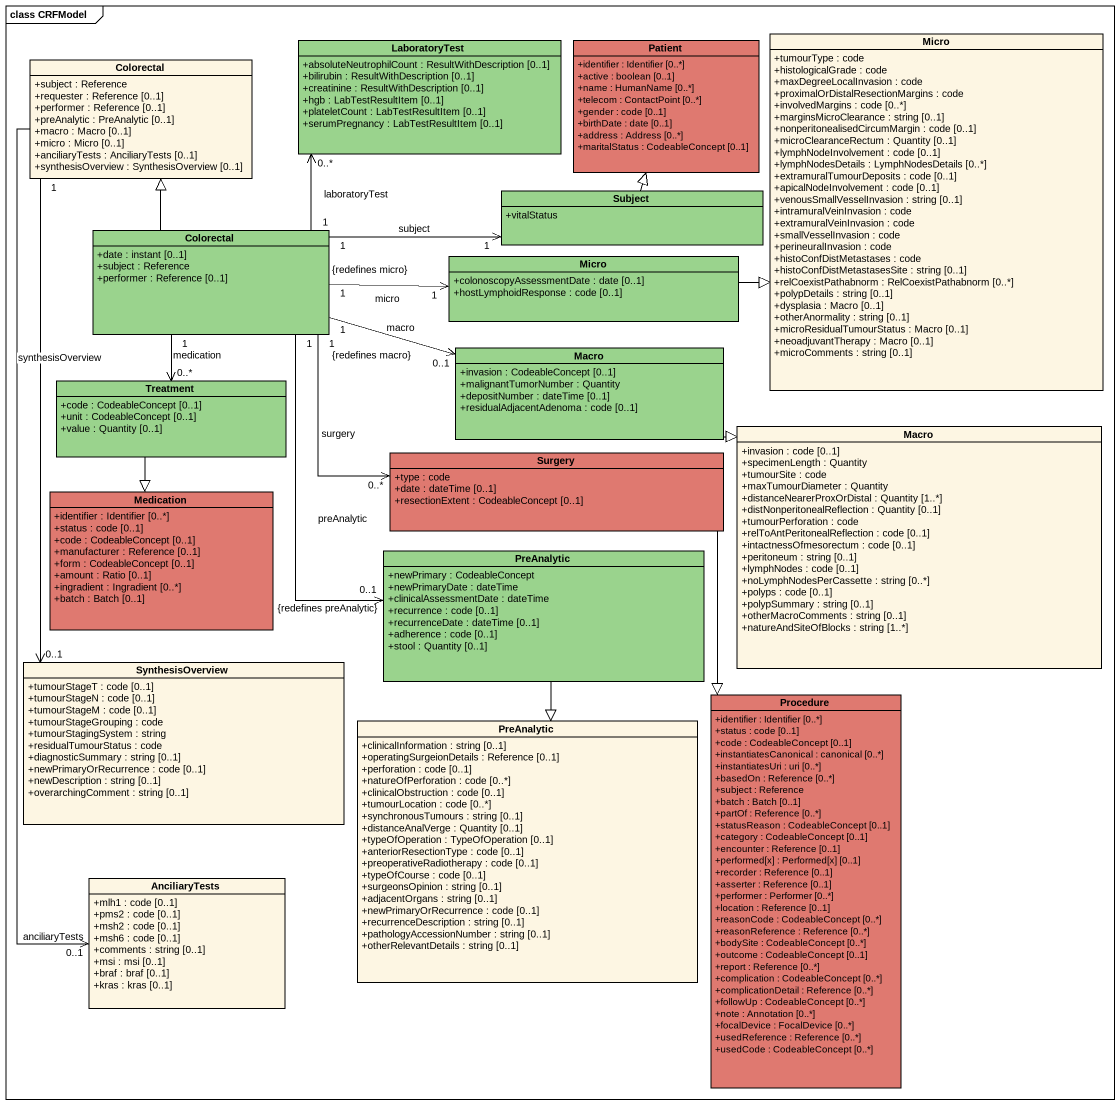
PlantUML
@startuml
mainframe class CRFModel
hide circle
hide empty members
skinparam classAttributeIconSize 0
class LaboratoryTest #9AD38D {
  +absoluteNeutrophilCount : ResultWithDescription [0..1]
  +bilirubin : ResultWithDescription [0..1]
  +creatinine : ResultWithDescription [0..1]
  +hgb : LabTestResultItem [0..1]
  +plateletCount : LabTestResultItem [0..1]
  +serumPregnancy : LabTestResultItem [0..1]
}
class Patient #DF7970 {
  +identifier : Identifier [0..*]
  +active : boolean [0..1]
  +name : HumanName [0..*]
  +telecom : ContactPoint [0..*]
  +gender : code [0..1]
  +birthDate : date [0..1]
  +address : Address [0..*]
  +maritalStatus : CodeableConcept [0..1]
}
class Micro {
  +tumourType : code
  +histologicalGrade : code
  +maxDegreeLocalInvasion : code
  +proximalOrDistalResectionMargins : code
  +involvedMargins : code [0..*]
  +marginsMicroClearance : string [0..1]
  +nonperitonealisedCircumMargin : code [0..1]
  +microClearanceRectum : Quantity [0..1]
  +lymphNodeInvolvement : code [0..1]
  +lymphNodesDetails : LymphNodesDetails [0..*]
  +extramuralTumourDeposits : code [0..1]
  +apicalNodeInvolvement : code [0..1]
  +venousSmallVesselInvasion : string [0..1]
  +intramuralVeinInvasion : code
  +extramuralVeinInvasion : code
  +smallVesselInvasion : code
  +perineuralInvasion : code
  +histoConfDistMetastases : code
  +histoConfDistMetastasesSite : string [0..1]
  +relCoexistPathabnorm : RelCoexistPathabnorm [0..*]
  +polypDetails : string [0..1]
  +dysplasia : Macro [0..1]
  +otherAnormality : string [0..1]
  +microResidualTumourStatus : Macro [0..1]
  +neoadjuvantTherapy : Macro [0..1]
  +microComments : string [0..1]
}
class Colorectal {
  +subject : Reference
  +requester : Reference [0..1]
  +performer : Reference [0..1]
  +preAnalytic : PreAnalytic [0..1]
  +macro : Macro [0..1]
  +micro : Micro [0..1]
  +anciliaryTests : AnciliaryTests [0..1]
  +synthesisOverview : SynthesisOverview [0..1]
}
class Subject #9AD38D {
  +vitalStatus
}
class "Colorectal" as Colorectal_2 #9AD38D {
  +date : instant [0..1]
  +subject : Reference
  +performer : Reference [0..1]
}
class "Micro" as Micro_2 #9AD38D {
  +colonoscopyAssessmentDate : date [0..1]
  +hostLymphoidResponse : code [0..1]
}
class Macro #9AD38D {
  +invasion : CodeableConcept [0..1]
  +malignantTumorNumber : Quantity
  +depositNumber : dateTime [0..1]
  +residualAdjacentAdenoma : code [0..1]
}
class Treatment #9AD38D {
  +code : CodeableConcept [0..1]
  +unit : CodeableConcept [0..1]
  +value : Quantity [0..1]
}
class Surgery #DF7970 {
  +type : code
  +date : dateTime [0..1]
  +resectionExtent : CodeableConcept [0..1]
}
class "Macro" as Macro_2 {
  +invasion : code [0..1]
  +specimenLength : Quantity
  +tumourSite : code
  +maxTumourDiameter : Quantity
  +distanceNearerProxOrDistal : Quantity [1..*]
  +distNonperitonealReflection : Quantity [0..1]
  +tumourPerforation : code
  +relToAntPeritonealReflection : code [0..1]
  +intactnessOfmesorectum : code [0..1]
  +peritoneum : string [0..1]
  +lymphNodes : code [0..1]
  +noLymphNodesPerCassette : string [0..*]
  +polyps : code [0..1]
  +polypSummary : string [0..1]
  +otherMacroComments : string [0..1]
  +natureAndSiteOfBlocks : string [1..*]
}
class Medication #DF7970 {
  +identifier : Identifier [0..*]
  +status : code [0..1]
  +code : CodeableConcept [0..1]
  +manufacturer : Reference [0..1]
  +form : CodeableConcept [0..1]
  +amount : Ratio [0..1]
  +ingradient : Ingradient [0..*]
  +batch : Batch [0..1]
}
class PreAnalytic #9AD38D {
  +newPrimary : CodeableConcept
  +newPrimaryDate : dateTime
  +clinicalAssessmentDate : dateTime
  +recurrence : code [0..1]
  +recurrenceDate : dateTime [0..1]
  +adherence : code [0..1]
  +stool : Quantity [0..1]
}
class SynthesisOverview {
  +tumourStageT : code [0..1]
  +tumourStageN : code [0..1]
  +tumourStageM : code [0..1]
  +tumourStageGrouping : code
  +tumourStagingSystem : string
  +residualTumourStatus : code
  +diagnosticSummary : string [0..1]
  +newPrimaryOrRecurrence : code [0..1]
  +newDescription : string [0..1]
  +overarchingComment : string [0..1]
}
class Procedure #DF7970 {
  +identifier : Identifier [0..*]
  +status : code [0..1]
  +code : CodeableConcept [0..1]
  +instantiatesCanonical : canonical [0..*]
  +instantiatesUri : uri [0..*]
  +basedOn : Reference [0..*]
  +subject : Reference
  +batch : Batch [0..1]
  +partOf : Reference [0..*]
  +statusReason : CodeableConcept [0..1]
  +category : CodeableConcept [0..1]
  +encounter : Reference [0..1]
  +performed[x] : Performed[x] [0..1]
  +recorder : Reference [0..1]
  +asserter : Reference [0..1]
  +performer : Performer [0..*]
  +location : Reference [0..1]
  +reasonCode : CodeableConcept [0..*]
  +reasonReference : Reference [0..*]
  +bodySite : CodeableConcept [0..*]
  +outcome : CodeableConcept [0..1]
  +report : Reference [0..*]
  +complication : CodeableConcept [0..*]
  +complicationDetail : Reference [0..*]
  +followUp : CodeableConcept [0..*]
  +note : Annotation [0..*]
  +focalDevice : FocalDevice [0..*]
  +usedReference : Reference [0..*]
  +usedCode : CodeableConcept [0..*]
}
class "PreAnalytic" as PreAnalytic_2 {
  +clinicalInformation : string [0..1]
  +operatingSurgeionDetails : Reference [0..1]
  +perforation : code [0..1]
  +natureOfPerforation : code [0..*]
  +clinicalObstruction : code [0..1]
  +tumourLocation : code [0..*]
  +synchronousTumours : string [0..1]
  +distanceAnalVerge : Quantity [0..1]
  +typeOfOperation : TypeOfOperation [0..1]
  +anteriorResectionType : code [0..1]
  +preoperativeRadiotherapy : code [0..1]
  +typeOfCourse : code [0..1]
  +surgeonsOpinion : string [0..1]
  +adjacentOrgans : string [0..1]
  +newPrimaryOrRecurrence : code [0..1]
  +recurrenceDescription : string [0..1]
  +pathologyAccessionNumber : string [0..1]
  +otherRelevantDetails : string [0..1]
}
class AnciliaryTests {
  +mlh1 : code [0..1]
  +pms2 : code [0..1]
  +msh2 : code [0..1]
  +msh6 : code [0..1]
  +comments : string [0..1]
  +msi : msi [0..1]
  +braf : braf [0..1]
  +kras : kras [0..1]
}
Colorectal "1" --> "0..1" SynthesisOverview : synthesisOverview
Colorectal --> "0..1" AnciliaryTests : anciliaryTests
Subject -up-|> Patient
Colorectal_2 "1" -up-> "0..*" LaboratoryTest : laboratoryTest
Colorectal_2 -up-|> Colorectal
Colorectal_2 "1" -right-> "1" Subject : subject
Colorectal_2 "1\n{redefines micro}" -right-> "1" Micro_2 : micro
Colorectal_2 "1\n{redefines macro}" -right-> "0..1" Macro : macro
Colorectal_2 "1" --> "0..*" Treatment : medication
Colorectal_2 "1" --> "0..*" Surgery : surgery
Colorectal_2 "1" --> "0..1\n{redefines preAnalytic}" PreAnalytic : preAnalytic
Micro_2 -right-|> Micro
Macro -right-|> Macro_2
Treatment --|> Medication
Surgery --|> Procedure
PreAnalytic --|> PreAnalytic_2
@enduml
